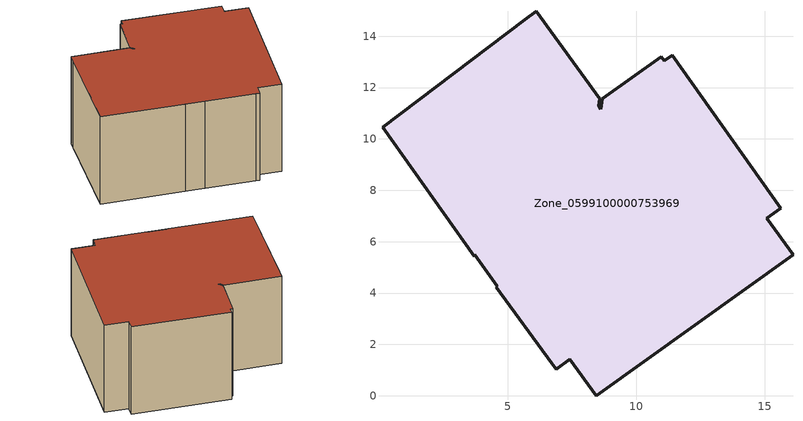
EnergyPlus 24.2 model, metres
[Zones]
Zone_0599100000753969
 floor ground (C_G): 10.97,13.2 11.08,13.04 11.39,13.26 15.62,7.3 15.08,6.92 16.1,5.49 8.43,0 7.42,1.42 6.88,1.03 6.71,1.27 4.54,4.23 4.58,4.26 3.71,5.49 3.69,5.43 0.11,10.46 5.64,14.64 6.11,14.97 8.57,11.56 8.53,11.29 8.61,11.15 8.68,11.56 z0
 wall outside (C_F): 7.42,1.42 8.43,0 16.1,5.49 15.08,6.92 15.62,7.3 11.39,13.26 11.08,13.04 10.97,13.2 8.68,11.56 8.61,11.15 8.53,11.29 8.57,11.56 6.11,14.97 5.64,14.64 0.11,10.46 3.69,5.43 3.71,5.49 4.58,4.26 4.54,4.23 6.71,1.27 6.88,1.03 7.42,1.42 z0:7.58
 roof outside (C_R): 11.08,13.04 10.97,13.2 8.68,11.56 8.61,11.15 8.53,11.29 8.57,11.56 6.11,14.97 5.64,14.64 0.11,10.46 3.69,5.43 3.71,5.49 4.58,4.26 4.54,4.23 6.71,1.27 6.88,1.03 7.42,1.42 8.43,0 16.1,5.49 15.08,6.92 15.62,7.3 11.39,13.26 z7.58
[BUILDING]
Pand.0599100000753969: North Axis=0; Terrain=City; Loads Convergence Tolerance Value=0.04; Temperature Convergence Tolerance Value=0.4; Solar Distribution=FullExterior; Maximum Number of Warmup Days=25; Minimum Number of Warmup Days=1
[Site:Location]
Rotterdam.The.Hague.AP_ZH_NLD Design_Conditions: Latitude=51.96; Longitude=4.45; Time Zone=1; Elevation=-4.5
[SITE:GROUNDTEMPERATURE:BUILDINGSURFACE]
18, 18, 18, 18, 18, 18, 18, 18, 18, 18, 18, 18
[MATERIAL] Thermal Absorptance=0.9; Solar Absorptance=0.7; Visible Absorptance=0.7
Name | Roughness | Thickness | Conductivity | Density | Specific Heat
G.D.2006-2014 | MediumSmooth | 0.15 | 0.06 | 540 | 1210
F.D.2006-2014 | Rough | 0.3 | 0.12 | 1920 | 840
R.D.2006-2014 | MediumRough | 0.2 | 0.08 | 1500 | 1000
[CONSTRUCTION]
C_G: G.D.2006-2014
C_F: F.D.2006-2014
C_R: R.D.2006-2014
[ZONE]
Zone_0599100000753969: Type=1; Multiplier=1; Ceiling Height=Autocalculate; Volume=Autocalculate; Floor Area=autocalculate; Part of Total Floor Area=Yes
[ZONEINFILTRATION:DESIGNFLOWRATE]
Infil_Zone_0599100000753969: Zone or ZoneList or Space or SpaceList=Zone_0599100000753969; Schedule=AlwaysOn; Design Flow Rate Calculation Method=Flow/Area; Flow Rate per Floor Area=0.0021; Constant Term Coefficient=1; Temperature Term Coefficient=0; Velocity Term Coefficient=0; Velocity Squared Term Coefficient=0
[HVACTEMPLATE:ZONE:IDEALLOADSAIRSYSTEM]
Zone_0599100000753969: Maximum Heating Supply Air Temperature=50; Minimum Cooling Supply Air Temperature=13; Maximum Heating Supply Air Humidity Ratio=0.0156; Minimum Cooling Supply Air Humidity Ratio=0.0077; Heating Limit=NoLimit; Cooling Limit=NoLimit; Dehumidification Control Type=ConstantSensibleHeatRatio; Cooling Sensible Heat Ratio=0.7; Dehumidification Setpoint=60; Humidification Control Type=None; Humidification Setpoint=30; Outdoor Air Method=None; Outdoor Air Flow Rate per Person=0.00944; Outdoor Air Flow Rate per Zone Floor Area=0; Outdoor Air Flow Rate per Zone=0; Demand Controlled Ventilation Type=None; Outdoor Air Economizer Type=NoEconomizer; Heat Recovery Type=None; Sensible Heat Recovery Effectiveness=0.7; Latent Heat Recovery Effectiveness=0.65
[ZONECONTROL:THERMOSTAT]
ThermostatControl_Zone_0599100000753969: Zone or ZoneList=Zone_0599100000753969; Control Type Schedule=DualSetpointControlType; Control 1=Thermostat_Zone_0599100000753969; Temperature Difference Between Cutout And Setpoint=0
[THERMOSTATSETPOINT:DUALSETPOINT]
Thermostat_Zone_0599100000753969: Heating Setpoint Temperature Schedule=HeatingSetpoint_Zone_0599100000753969; Cooling Setpoint Temperature Schedule=CoolingSetpoint_Zone_0599100000753969
[SCHEDULE:COMPACT]
HeatingSetpoint_Zone_0599100000753969: Through: 12/31, For: AllDays, Until: 24:00, 21
CoolingSetpoint_Zone_0599100000753969: Through: 12/31, For: AllDays, Until: 24:00, 24
DualSetpointControlType: Through: 12/31, For: AllDays, Until: 24:00, 4
AlwaysOn: Through: 12/31, For: AllDays, Until: 24:00, 1
